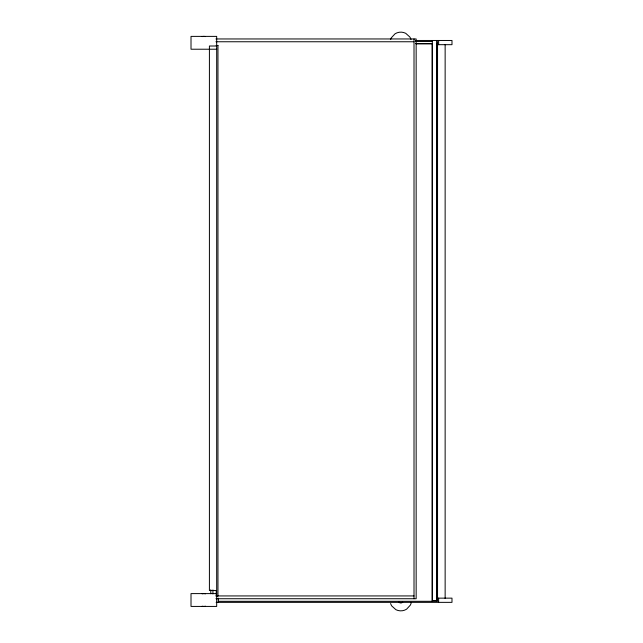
<?xml version="1.0" encoding="UTF-8"?>
<svg xmlns="http://www.w3.org/2000/svg" width="643" height="643" viewBox="0 0 643 643"><rect width="100%" height="100%" fill="white"/><g stroke="black" fill="none" stroke-linecap="round" stroke-linejoin="round"><path stroke-width="0.96" d="M402.695 602.194L402.14 602.612A2.709 2.709 0 0 1 399.472 602.612L398.917 602.194M215.935 38.958L416.158 38.958L416.158 598.729L215.935 598.729M415.587 40.469L451.989 40.469L451.989 44.68L436.621 44.68M415.523 41.522L432.546 41.522M215.935 41.755L414.012 41.755M415.523 43.628L432.546 43.628M416.134 43.804L432.2 43.804L432.2 601.301M216.683 49.222L191.011 49.222L191.011 36.386L216.683 36.386L216.683 606.429L191.011 606.429L191.011 593.602L216.683 593.602M215.935 595.932L414.012 595.932M436.621 598.143L451.989 598.143L451.989 602.354L216.144 602.354M218.282 601.301L437.553 601.301L437.553 43.804L436.484 43.804L436.484 601.301M445.141 44.488L445.141 598.52M438.622 40.469L438.622 44.68M438.622 598.143L438.622 602.354M437.553 41.522L437.553 43.628M436.589 40.469L436.589 600.53L432.313 600.53L432.313 40.469M414.012 38.958L414.012 598.729M218.282 598.143L218.282 602.354M212.929 589.912L212.929 593.923M210.791 589.703L210.791 593.714M411.255 602.595A10.384 10.384 0 0 1 410.306 605.176L406.569 609.202A10.843 10.843 0 0 1 395.887 609.677L391.796 606.011A10.384 10.384 0 0 1 390.614 603.52M411.006 39.48A10.384 10.384 0 0 0 409.816 36.989L405.725 33.315A10.843 10.843 0 0 0 395.043 33.798L391.306 37.824A10.384 10.384 0 0 0 390.598 39.52M205.503 606.212A6.414 6.414 0 0 1 202.183 606.212M202.183 593.819A6.414 6.414 0 0 1 205.503 593.819M202.183 36.603A6.414 6.414 0 0 1 205.503 36.603M217.961 45.452L216.249 45.452L216.249 46.007L209.409 46.007L209.409 590.515L216.249 590.515L216.249 596.077L217.961 596.077L217.961 45.452"/></g></svg>
